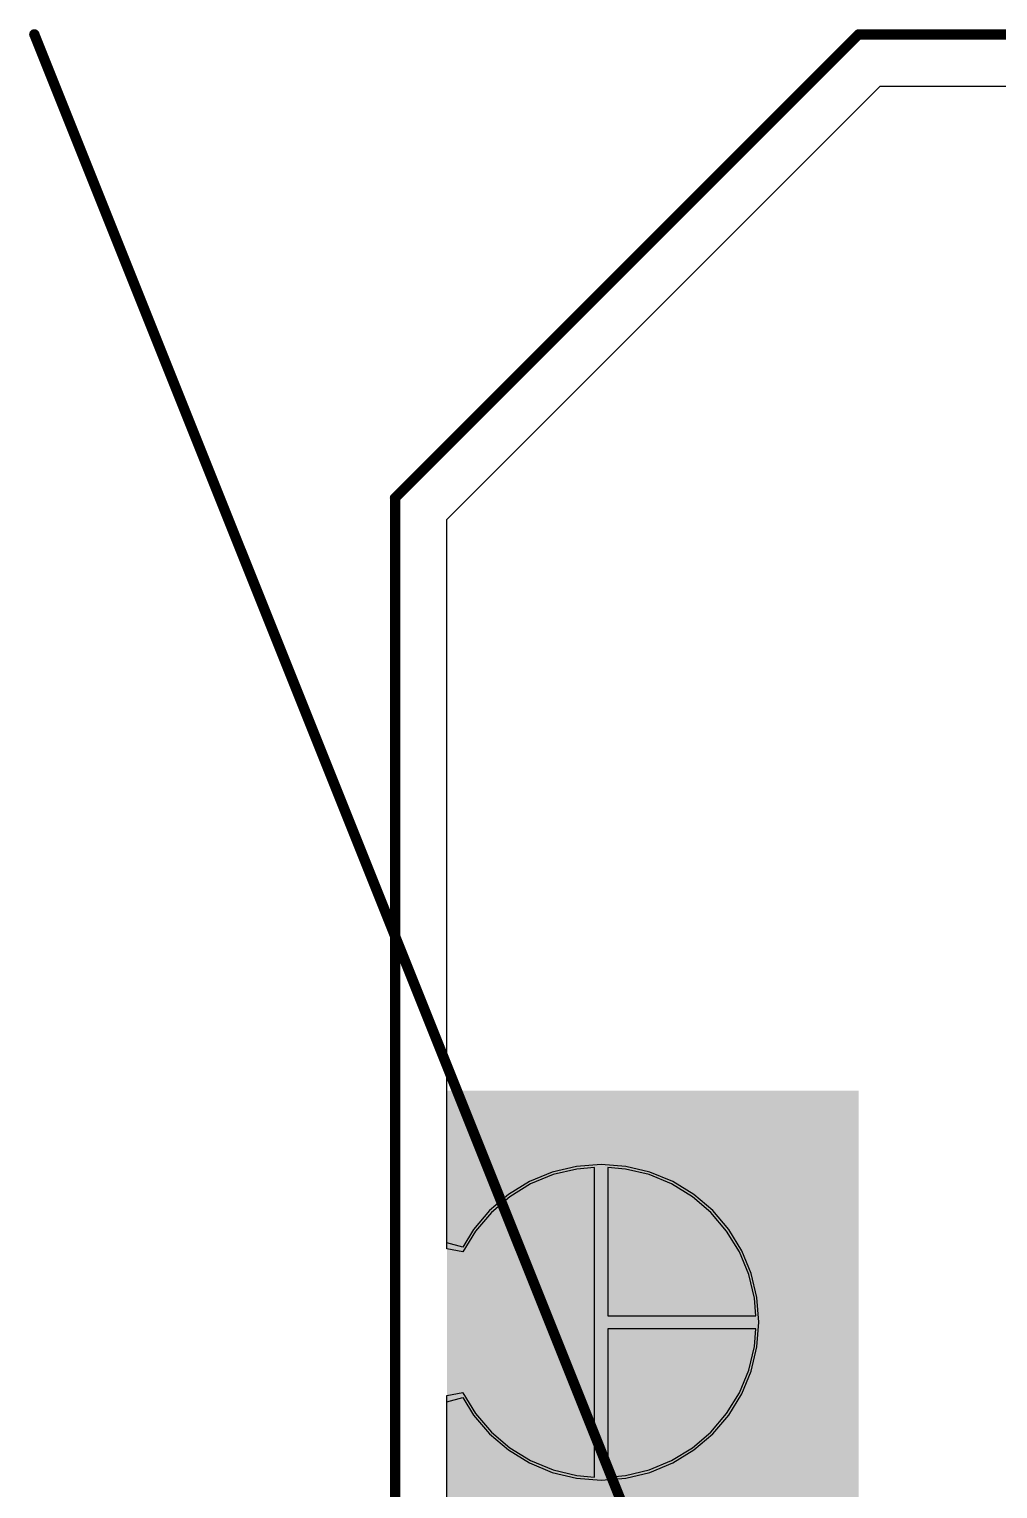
# Model space of a CAD drawing. Header units: inches. Extents: x -0.14 to 3.29, y -0.08 to 7.88.
# Drawn here: x -0.004 to 0.736, y 6.763 to 7.878 of the extents above; entities that cross this region are included whole.
import ezdxf

# ---------------------------------------------------------------- set-up
doc = ezdxf.new("R2010")
doc.units = ezdxf.units.IN
doc.header["$MEASUREMENT"] = 0
for name, color, linetype in [('Board outline', 6, 'Continuous'), ('Bottom Layer', 5, 'Continuous'), ('Bottom Solder', 6, 'Continuous'), ('Multi-Layer', 9, 'Continuous'), ('Pad Holes', 156, 'Continuous'), ('PCBD Notes', 76, 'Continuous'), ('Top Layer', 1, 'Continuous'), ('Top Solder', 216, 'Continuous')]:
    doc.layers.add(name, color=color, linetype=linetype)

msp = doc.modelspace()

# ---------------------------------------------------------------- hatches: boundary and pattern name
at = {"layer": 'Bottom Layer'}
h = msp.add_hatch(color=5, dxfattribs=at)
edge = h.paths.add_edge_path()
edge.add_arc((0.4331, 6.8898), 0.1083, 0, 360)
at = {"layer": 'Bottom Solder'}
h = msp.add_hatch(color=6, dxfattribs=at)
edge = h.paths.add_edge_path()
edge.add_arc((0.4331, 6.8898), 0.1102, 0, 360)
at = {"layer": 'Multi-Layer'}
h = msp.add_hatch(color=9, dxfattribs=at)
edge = h.paths.add_edge_path()
edge.add_arc((0.4331, 6.8898), 0.1083, 0, 360)
at = {"layer": 'Pad Holes'}
h = msp.add_hatch(color=7, dxfattribs=at)
edge = h.paths.add_edge_path()
edge.add_arc((0.4331, 6.8898), 0.0689, 0, 360)
at = {"layer": 'Top Layer'}
msp.add_hatch(color=1, dxfattribs=at).paths.add_polyline_path([(0.3153, 6.66), (0.6299, 6.66), (0.6299, 7.0667), (0.3153, 7.0667)])
h = msp.add_hatch(color=1, dxfattribs=at)
edge = h.paths.add_edge_path()
edge.add_arc((0.4331, 6.8898), 0.1083, 0, 360)
at = {"layer": 'Top Solder'}
h = msp.add_hatch(color=216, dxfattribs=at)
edge = h.paths.add_edge_path()
edge.add_arc((0.4331, 6.8898), 0.1102, 0, 360)

# ---------------------------------------------------------------- linework, layer by layer
at = {"layer": 'Board outline'}
for points in [[(0.2756, 7.5197, 0.00787, 0.00787, 0), (0.6299, 7.874, 0.00787, 0.00787, 0)], [(0.6299, 7.874, 0.00787, 0.00787, 0), (2.5197, 7.874, 0.00787, 0.00787, 0)], [(0.2756, 2.126, 0.00787, 0.00787, 0), (0.2756, 7.5197, 0.00787, 0.00787, 0)]]:
    msp.add_lwpolyline(points, format="xyseb", dxfattribs=at)
for points in [[(0.628, 7.874, 0.00394, 0.00394, 1), (0.6319, 7.874, 0.00394, 0.00394, 1)], [(0.628, 7.874, 0.00394, 0.00394, 1), (0.6319, 7.874, 0.00394, 0.00394, 1)], [(0.2736, 7.5197, 0.00394, 0.00394, 1), (0.2776, 7.5197, 0.00394, 0.00394, 1)], [(0.2736, 7.5197, 0.00394, 0.00394, 1), (0.2776, 7.5197, 0.00394, 0.00394, 1)]]:
    msp.add_lwpolyline(points, format="xyseb", close=True, dxfattribs=at)
at = {"layer": 'Bottom Layer'}
for p, q in [((0.3153, 7.5032), (0.6464, 7.8343)), ((0.6464, 7.8343), (2.5032, 7.8343)), ((0.3153, 6.9505), (0.3153, 7.5032)), ((0.4142, 7.0089), (0.3958, 7.0045)), ((0.4331, 7.0104), (0.4142, 7.0089)), ((0.4519, 7.0089), (0.4331, 7.0104)), ((0.4704, 7.0045), (0.4519, 7.0089)), ((0.3783, 6.9973), (0.3622, 6.9874)), ((0.3958, 7.0045), (0.3783, 6.9973)), ((0.4878, 6.9973), (0.4704, 7.0045)), ((0.504, 6.9874), (0.4878, 6.9973)), ((0.3622, 6.9874), (0.3478, 6.9751)), ((0.5184, 6.9751), (0.504, 6.9874)), ((0.3478, 6.9751), (0.3355, 6.9607)), ((0.5307, 6.9607), (0.5184, 6.9751)), ((0.3355, 6.9607), (0.3273, 6.9473)), ((0.5406, 6.9445), (0.5307, 6.9607)), ((0.3273, 6.9473), (0.3153, 6.9505)), ((0.5478, 6.927), (0.5406, 6.9445)), ((0.5522, 6.9086), (0.5478, 6.927)), ((0.5537, 6.8898), (0.5522, 6.9086)), ((0.5522, 6.8709), (0.5537, 6.8898)), ((0.5478, 6.8525), (0.5522, 6.8709)), ((0.5406, 6.835), (0.5478, 6.8525)), ((0.3153, 6.829), (0.3273, 6.8322)), ((0.3153, 3.604), (0.3153, 6.829)), ((0.3273, 6.8322), (0.3355, 6.8189)), ((0.5307, 6.8189), (0.5406, 6.835)), ((0.3355, 6.8189), (0.3478, 6.8045)), ((0.5184, 6.8045), (0.5307, 6.8189)), ((0.3478, 6.8045), (0.3622, 6.7922)), ((0.504, 6.7922), (0.5184, 6.8045)), ((0.3622, 6.7922), (0.3783, 6.7823)), ((0.3783, 6.7823), (0.3958, 6.775)), ((0.4704, 6.775), (0.4878, 6.7823)), ((0.4878, 6.7823), (0.504, 6.7922)), ((0.3958, 6.775), (0.4142, 6.7706)), ((0.4519, 6.7706), (0.4704, 6.775)), ((0.4142, 6.7706), (0.4331, 6.7691)), ((0.4331, 6.7691), (0.4519, 6.7706))]:
    msp.add_line(p, q, dxfattribs=at)
at = {"layer": 'PCBD Notes'}
msp.add_lwpolyline([(0, 7.874, 0.00787, 0.00787, 0), (3.1496, 0, 0.00787, 0.00787, 0)], format="xyseb", dxfattribs=at)
msp.add_lwpolyline([(-0.002, 7.874, 0.00394, 0.00394, 1), (0.002, 7.874, 0.00394, 0.00394, 1)], format="xyseb", close=True, dxfattribs=at)
at = {"layer": 'Top Layer'}
for p, q in [((0.3153, 7.5032), (0.6464, 7.8343)), ((0.6464, 7.8343), (1.2261, 7.8343)), ((0.3153, 6.9458), (0.3153, 7.5032)), ((0.4145, 7.0069), (0.3964, 7.0026)), ((0.4281, 7.008), (0.4145, 7.0069)), ((0.4281, 6.8898), (0.4281, 7.008)), ((0.4516, 7.0069), (0.4381, 7.008)), ((0.4381, 7.008), (0.4381, 6.8948)), ((0.4697, 7.0026), (0.4516, 7.0069)), ((0.3792, 6.9955), (0.3633, 6.9857)), ((0.3964, 7.0026), (0.3792, 6.9955)), ((0.4869, 6.9955), (0.4697, 7.0026)), ((0.5028, 6.9857), (0.4869, 6.9955)), ((0.3633, 6.9857), (0.3492, 6.9737)), ((0.517, 6.9737), (0.5028, 6.9857)), ((0.3492, 6.9737), (0.3371, 6.9595)), ((0.529, 6.9595), (0.517, 6.9737)), ((0.3371, 6.9595), (0.3274, 6.9436)), ((0.5388, 6.9436), (0.529, 6.9595)), ((0.3273, 6.9435), (0.3153, 6.9458)), ((0.3274, 6.9436), (0.3273, 6.9435)), ((0.5459, 6.9264), (0.5388, 6.9436)), ((0.5502, 6.9083), (0.5459, 6.9264)), ((0.5513, 6.8948), (0.5502, 6.9083)), ((0.4381, 6.8948), (0.5513, 6.8948)), ((0.4281, 6.7715), (0.4281, 6.8898)), ((0.5513, 6.8848), (0.4381, 6.8848)), ((0.4381, 6.8848), (0.4381, 6.7715)), ((0.5502, 6.8712), (0.5513, 6.8848)), ((0.5459, 6.8531), (0.5502, 6.8712)), ((0.5388, 6.8359), (0.5459, 6.8531)), ((0.3153, 6.8337), (0.3273, 6.8361)), ((0.3153, 3.5994), (0.3153, 6.8337)), ((0.3273, 6.8361), (0.3274, 6.8359)), ((0.3274, 6.8359), (0.3371, 6.82)), ((0.529, 6.82), (0.5388, 6.8359)), ((0.3371, 6.82), (0.3492, 6.8059)), ((0.517, 6.8059), (0.529, 6.82)), ((0.3492, 6.8059), (0.3633, 6.7938)), ((0.5028, 6.7938), (0.517, 6.8059)), ((0.3633, 6.7938), (0.3792, 6.7841)), ((0.4869, 6.7841), (0.5028, 6.7938)), ((0.3792, 6.7841), (0.3964, 6.7769)), ((0.4697, 6.7769), (0.4869, 6.7841)), ((0.3964, 6.7769), (0.4145, 6.7726)), ((0.4145, 6.7726), (0.4281, 6.7715)), ((0.4381, 6.7715), (0.4516, 6.7726)), ((0.4516, 6.7726), (0.4697, 6.7769))]:
    msp.add_line(p, q, dxfattribs=at)

doc.saveas('drawing.dxf')
